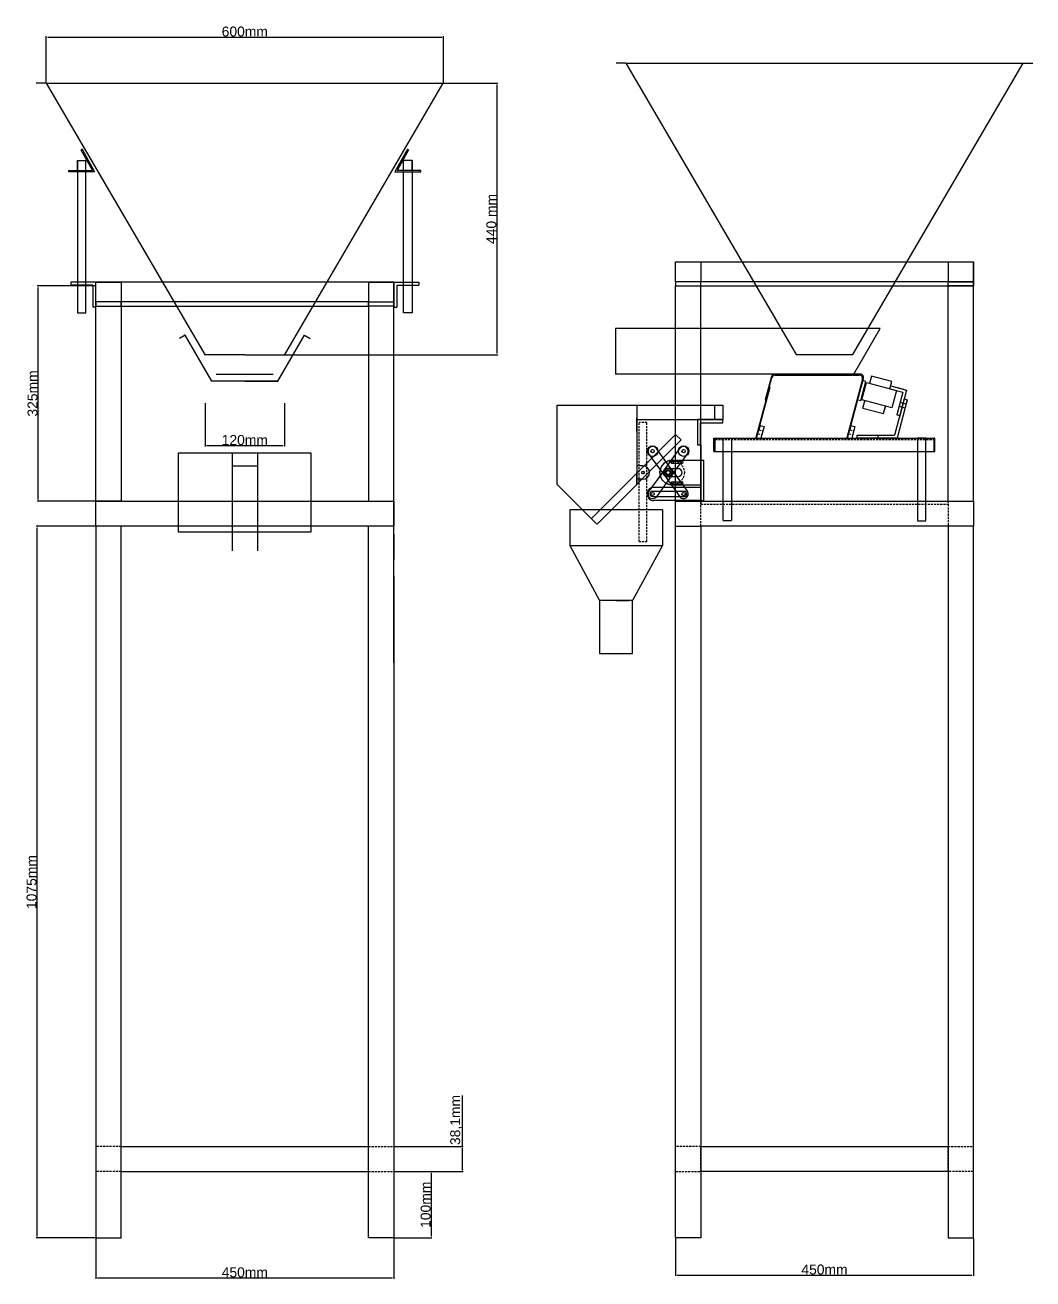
# Model space of a CAD drawing. Header units: centimetres. Extents: x -4347 to 16897, y 45206 to 109107.
# Drawn here: x 8548 to 10071, y 45206 to 47101 of the extents above; entities that cross this region are included whole.
import ezdxf

# ---------------------------------------------------------------- set-up
doc = ezdxf.new("R2010")
doc.units = ezdxf.units.CM
doc.header["$LTSCALE"] = 0.5
doc.linetypes.add('DASHED2', pattern=[9.525, 6.35, -3.175])
doc.styles.get("Standard").update_dxf_attribs({"font": 'arial.ttf'})
doc.dimstyles.new('ISO-25', dxfattribs={"dimtxt": 15, "dimasz": 2.5, "dimexe": 1.25, "dimexo": 0.625, "dimtad": 1, "dimtxsty": 'Standard', "dimcen": 2.5, "dimclrd": 1, "dimclre": 1, "dimadec": 0, "dimazin": 0, "dimtfac": 1, "dimtmove": 0, "dimatfit": 3, "dimfxl": 1, "dimarcsym": 0})

# ---------------------------------------------------------------- blocks, each defined once
blk = doc.blocks.new('*D397')
at = {"color": 1, "lineweight": -2, "transparency": 16777216}
for p, q in [((8654.4, 46343.5), (8564.9, 46343.5)), ((8566.2, 45271), (8566.2, 46341)), ((8654.4, 45268.5), (8564.9, 45268.5))]:
    blk.add_line(p, q, dxfattribs=at)
at = {"color": 1, "transparency": 16777216}
for points in [[(8565.7, 46341), (8566.6, 46341), (8566.2, 46343.5)], [(8565.7, 45271), (8566.6, 45271), (8566.2, 45268.5)]]:
    blk.add_solid(points, dxfattribs=at)
at = {"layer": 'Defpoints', "color": 0, "transparency": 16777216}
for p in [(8566.2, 46343.5), (8655.1, 46343.5), (8655.1, 45268.5)]:
    blk.add_point(p, dxfattribs=at)
at = {"color": 0, "transparency": 16777216, "insert": (8557.9, 45806), "char_height": 15, "attachment_point": 5, "rotation": 90}
blk.add_mtext('1075mm', dxfattribs=at)
blk = doc.blocks.new('*D398')
at = {"color": 1, "lineweight": -2, "transparency": 16777216}
for p, q in [((8655.1, 45267.9), (8655.1, 45206.8)), ((9105.1, 45267.9), (9105.1, 45206.8)), ((8657.6, 45208), (9102.6, 45208))]:
    blk.add_line(p, q, dxfattribs=at)
at = {"color": 1, "transparency": 16777216}
for points in [[(8657.6, 45208.4), (8657.6, 45207.6), (8655.1, 45208)], [(9102.6, 45208.4), (9102.6, 45207.6), (9105.1, 45208)]]:
    blk.add_solid(points, dxfattribs=at)
at = {"layer": 'Defpoints', "color": 0, "transparency": 16777216}
for p in [(8655.1, 45268.5), (9105.1, 45268.5), (9105.1, 45208)]:
    blk.add_point(p, dxfattribs=at)
at = {"color": 0, "transparency": 16777216, "insert": (8880.1, 45216.3), "char_height": 15, "attachment_point": 5}
blk.add_mtext('450mm', dxfattribs=at)
blk = doc.blocks.new('*D399')
at = {"color": 1, "lineweight": -2, "transparency": 16777216}
for p, q in [((8580.1, 47013.3), (8580.1, 47083.7)), ((8582.6, 47082.5), (9177.6, 47082.5)), ((9180.1, 47013.3), (9180.1, 47083.7))]:
    blk.add_line(p, q, dxfattribs=at)
at = {"color": 1, "transparency": 16777216}
for points in [[(8582.6, 47082.9), (8582.6, 47082.1), (8580.1, 47082.5)], [(9177.6, 47082.9), (9177.6, 47082.1), (9180.1, 47082.5)]]:
    blk.add_solid(points, dxfattribs=at)
at = {"layer": 'Defpoints', "color": 0, "transparency": 16777216}
for p in [(9180.1, 47082.5), (8580.1, 47012.7), (9180.1, 47012.7)]:
    blk.add_point(p, dxfattribs=at)
at = {"color": 0, "transparency": 16777216, "insert": (8880.1, 47090.8), "char_height": 15, "attachment_point": 5}
blk.add_mtext('600mm', dxfattribs=at)
blk = doc.blocks.new('*D400')
at = {"color": 1, "lineweight": -2, "transparency": 16777216}
for p, q in [((9180.7, 47012.7), (9262.3, 47012.7)), ((9261.1, 47010.2), (9261.1, 46605.2)), ((8880.7, 46602.7), (9262.3, 46602.7))]:
    blk.add_line(p, q, dxfattribs=at)
at = {"color": 1, "transparency": 16777216}
for points in [[(9260.7, 47010.2), (9261.5, 47010.2), (9261.1, 47012.7)], [(9260.7, 46605.2), (9261.5, 46605.2), (9261.1, 46602.7)]]:
    blk.add_solid(points, dxfattribs=at)
at = {"layer": 'Defpoints', "color": 0, "transparency": 16777216}
for p in [(9180.1, 47012.7), (8880.1, 46602.7), (9261.1, 46602.7)]:
    blk.add_point(p, dxfattribs=at)
at = {"color": 0, "transparency": 16777216, "insert": (9252.8, 46807.7), "char_height": 15, "attachment_point": 5, "rotation": 90}
blk.add_mtext('440 mm', dxfattribs=at)
blk = doc.blocks.new('*D396')
at = {"color": 1, "lineweight": -2, "transparency": 16777216}
for p, q in [((8820.1, 46529.6), (8820.1, 46464.2)), ((8940.1, 46529.6), (8940.1, 46464.2)), ((8822.6, 46465.5), (8937.6, 46465.5))]:
    blk.add_line(p, q, dxfattribs=at)
at = {"color": 1, "transparency": 16777216}
for points in [[(8822.6, 46465.9), (8822.6, 46465), (8820.1, 46465.5)], [(8937.6, 46465.9), (8937.6, 46465), (8940.1, 46465.5)]]:
    blk.add_solid(points, dxfattribs=at)
at = {"layer": 'Defpoints', "color": 0, "transparency": 16777216}
for p in [(8820.1, 46530.2), (8940.1, 46530.2), (8940.1, 46465.5)]:
    blk.add_point(p, dxfattribs=at)
at = {"color": 0, "transparency": 16777216, "insert": (8880.1, 46473.7), "char_height": 15, "attachment_point": 5}
blk.add_mtext('120mm', dxfattribs=at)
blk = doc.blocks.new('*D401')
at = {"color": 1, "lineweight": -2, "transparency": 16777216}
for p, q in [((8654.4, 46706.6), (8566.4, 46706.6)), ((8567.7, 46384.1), (8567.7, 46704.1)), ((8654.4, 46381.6), (8566.4, 46381.6))]:
    blk.add_line(p, q, dxfattribs=at)
at = {"color": 1, "transparency": 16777216}
for points in [[(8567.3, 46704.1), (8568.1, 46704.1), (8567.7, 46706.6)], [(8567.3, 46384.1), (8568.1, 46384.1), (8567.7, 46381.6)]]:
    blk.add_solid(points, dxfattribs=at)
at = {"layer": 'Defpoints', "color": 0, "transparency": 16777216}
for p in [(8567.7, 46706.6), (8655.1, 46706.6), (8655.1, 46381.6)]:
    blk.add_point(p, dxfattribs=at)
at = {"color": 0, "transparency": 16777216, "insert": (8559.4, 46544.1), "char_height": 15, "attachment_point": 5, "rotation": 90}
blk.add_mtext('325mm', dxfattribs=at)
blk = doc.blocks.new('*D402')
at = {"color": 1, "lineweight": -2, "transparency": 16777216}
for p, q in [((9105.7, 45368.5), (9162.9, 45368.5)), ((9161.6, 45366), (9161.6, 45271)), ((9105.7, 45268.5), (9162.9, 45268.5))]:
    blk.add_line(p, q, dxfattribs=at)
at = {"color": 1, "transparency": 16777216}
for points in [[(9161.2, 45366), (9162.1, 45366), (9161.6, 45368.5)], [(9161.2, 45271), (9162.1, 45271), (9161.6, 45268.5)]]:
    blk.add_solid(points, dxfattribs=at)
at = {"layer": 'Defpoints', "color": 0, "transparency": 16777216}
for p in [(9105.1, 45368.5), (9105.1, 45268.5), (9161.6, 45268.5)]:
    blk.add_point(p, dxfattribs=at)
at = {"color": 0, "transparency": 16777216, "insert": (9153.4, 45318.5), "char_height": 15, "attachment_point": 5, "rotation": 90}
blk.add_mtext('100mm', dxfattribs=at)
blk = doc.blocks.new('*D403')
at = {"color": 1, "lineweight": -2, "transparency": 16777216}
for p, q in [((9209, 45406.6), (9209, 45483.8)), ((9105.7, 45406.6), (9210.3, 45406.6)), ((9209, 45371), (9209, 45404.1)), ((9105.7, 45368.5), (9210.3, 45368.5))]:
    blk.add_line(p, q, dxfattribs=at)
at = {"color": 1, "transparency": 16777216}
for points in [[(9208.6, 45404.1), (9209.4, 45404.1), (9209, 45406.6)], [(9208.6, 45371), (9209.4, 45371), (9209, 45368.5)]]:
    blk.add_solid(points, dxfattribs=at)
at = {"layer": 'Defpoints', "color": 0, "transparency": 16777216}
for p in [(9105.1, 45406.6), (9209, 45406.6), (9105.1, 45368.5)]:
    blk.add_point(p, dxfattribs=at)
at = {"color": 0, "transparency": 16777216, "insert": (9199.4, 45446.5), "char_height": 15, "attachment_point": 5, "rotation": 90}
blk.add_mtext('38,1mm', dxfattribs=at)
blk = doc.blocks.new('*D404')
at = {"color": 1, "lineweight": -2, "transparency": 16777216}
for p, q in [((9531.1, 45267.9), (9531.1, 45211)), ((9981.1, 45267.9), (9981.1, 45211)), ((9533.6, 45212.3), (9978.6, 45212.3))]:
    blk.add_line(p, q, dxfattribs=at)
at = {"color": 1, "transparency": 16777216}
for points in [[(9533.6, 45212.7), (9533.6, 45211.9), (9531.1, 45212.3)], [(9978.6, 45212.7), (9978.6, 45211.9), (9981.1, 45212.3)]]:
    blk.add_solid(points, dxfattribs=at)
at = {"layer": 'Defpoints', "color": 0, "transparency": 16777216}
for p in [(9531.1, 45268.5), (9981.1, 45268.5), (9981.1, 45212.3)]:
    blk.add_point(p, dxfattribs=at)
at = {"color": 0, "transparency": 16777216, "insert": (9756.1, 45220.6), "char_height": 15, "attachment_point": 5}
blk.add_mtext('450mm', dxfattribs=at)

msp = doc.modelspace()

# ---------------------------------------------------------------- linework, layer by layer
for p, q in [((9456.068, 47043.19), (9441.068, 47043.19)), ((9456.068, 47043.19), (10056.068, 47043.19)), ((9456.068, 47043.19), (9713.068, 46603.19)), ((9799.068, 46603.19), (10056.068, 47043.19)), ((10056.068, 47043.19), (10071.068, 47043.19)), ((8580.057, 47012.673), (8565.057, 47012.673)), ((8580.057, 47012.673), (9180.057, 47012.673)), ((8580.057, 47012.673), (8820.057, 46601.778)), ((8940.057, 46601.778), (9180.057, 47012.673)), ((9180.057, 47012.673), (9195.057, 47012.673)), ((8634.219, 46913.156), (8632.47, 46912.186)), ((8632.47, 46912.186), (8649.732, 46881.046)), ((8634.219, 46913.156), (8653.127, 46879.046)), ((9125.895, 46913.156), (9106.987, 46879.046)), ((9127.644, 46912.186), (9110.382, 46881.046)), ((9125.895, 46913.156), (9127.644, 46912.186)), ((8614.127, 46879.046), (8614.127, 46881.046)), ((8614.127, 46881.046), (8649.732, 46881.046)), ((8627.277, 46896.046), (8627.277, 46666.025)), ((8627.277, 46881.046), (8627.277, 46896.046)), ((8627.277, 46896.046), (8639.977, 46896.046)), ((8639.977, 46666.025), (8639.977, 46896.046)), ((9145.987, 46881.046), (9110.382, 46881.046)), ((9120.137, 46666.025), (9120.137, 46896.046)), ((9132.837, 46896.046), (9120.137, 46896.046)), ((9132.837, 46896.046), (9132.837, 46666.025)), ((9132.837, 46881.046), (9132.837, 46896.046)), ((9145.987, 46879.046), (9145.987, 46881.046)), ((8653.127, 46879.046), (8614.127, 46879.046)), ((9106.987, 46879.046), (9145.987, 46879.046)), ((9531.068, 46712.947), (9531.068, 46742.947)), ((9531.068, 46742.947), (9981.068, 46742.947)), ((9531.068, 46712.947), (9531.068, 46742.947)), ((9569.168, 46742.947), (9569.168, 46712.947)), ((9942.968, 46742.947), (9942.968, 46712.947)), ((9981.068, 46742.947), (9981.068, 46712.947)), ((9981.068, 46712.947), (9981.068, 46742.947)), ((8655.057, 46712.43), (8616.957, 46712.43)), ((8616.957, 46712.43), (8616.957, 46707.67)), ((8693.157, 46712.43), (8655.057, 46712.43)), ((8655.057, 46712.43), (8693.157, 46712.43)), ((8655.057, 46682.43), (8655.057, 46712.43)), ((9105.057, 46712.43), (8655.057, 46712.43)), ((8693.157, 46712.43), (8693.157, 46682.43)), ((9066.957, 46712.43), (9105.057, 46712.43)), ((9105.057, 46712.43), (9066.957, 46712.43)), ((9066.957, 46712.43), (9066.957, 46682.43)), ((9105.057, 46682.43), (9105.057, 46712.43)), ((9105.057, 46712.43), (9143.157, 46712.43)), ((9105.057, 46712.43), (9105.057, 46674.33)), ((9143.157, 46712.43), (9143.157, 46707.67)), ((9981.068, 46712.947), (9531.068, 46712.947)), ((9531.068, 46712.947), (9531.068, 46706.597)), ((9569.168, 46712.947), (9531.068, 46712.947)), ((9569.168, 46712.947), (9531.068, 46712.947)), ((9531.068, 46712.947), (9531.068, 46706.597)), ((9569.168, 46706.597), (9569.168, 46712.947)), ((9942.968, 46712.947), (9981.068, 46712.947)), ((9942.968, 46712.947), (9981.068, 46712.947)), ((9942.968, 46706.597), (9942.968, 46712.947)), ((9981.068, 46706.597), (9981.068, 46712.947)), ((9981.068, 46712.947), (9981.068, 46706.597)), ((8650.297, 46707.67), (8616.957, 46707.67)), ((8650.297, 46707.67), (8650.297, 46674.33)), ((8655.057, 46381.594), (8655.057, 46706.597)), ((8693.157, 46706.597), (8693.157, 46381.594)), ((9066.957, 46706.597), (9066.957, 46381.594)), ((9105.057, 46306.597), (9105.057, 46706.597)), ((9109.817, 46707.67), (9109.817, 46674.33)), ((9109.817, 46707.67), (9143.157, 46707.67)), ((9531.068, 46706.597), (9569.168, 46706.597)), ((9531.068, 46706.597), (9981.068, 46706.597)), ((9531.068, 46706.597), (9569.168, 46706.597)), ((9531.068, 46381.594), (9531.068, 46706.597)), ((9569.168, 46382.697), (9569.168, 46706.597)), ((9981.068, 46706.597), (9942.968, 46706.597)), ((9981.068, 46706.597), (9942.968, 46706.597)), ((9942.968, 46382.294), (9942.968, 46706.597)), ((9981.068, 46382.294), (9981.068, 46706.597)), ((8655.057, 46674.33), (8650.297, 46674.33)), ((8693.157, 46682.43), (8655.057, 46682.43)), ((8693.157, 46682.43), (8655.057, 46682.43)), ((8655.057, 46682.43), (8655.057, 46676.08)), ((8655.057, 46676.08), (8693.157, 46676.08)), ((8693.157, 46676.08), (8693.157, 46682.43)), ((9066.957, 46682.43), (8693.157, 46682.43)), ((8693.157, 46676.08), (9066.957, 46676.08)), ((9066.957, 46682.43), (9105.057, 46682.43)), ((9066.957, 46682.43), (9105.057, 46682.43)), ((9066.957, 46676.08), (9066.957, 46682.43)), ((9105.057, 46676.08), (9066.957, 46676.08)), ((9105.057, 46682.43), (9105.057, 46676.08)), ((9105.057, 46674.33), (9109.817, 46674.33)), ((8627.277, 46666.025), (8639.977, 46666.025)), ((9132.837, 46666.025), (9120.137, 46666.025)), ((9840.234, 46642.472), (9440.234, 46642.472)), ((9440.234, 46642.472), (9440.234, 46573.19)), ((9800.234, 46573.19), (9840.234, 46642.472)), ((8790.057, 46631.955), (8781.397, 46626.955)), ((8830.057, 46562.673), (8790.057, 46631.955)), ((8930.057, 46562.673), (8970.057, 46631.955)), ((8970.057, 46631.955), (8978.717, 46626.955)), ((8880.057, 46602.673), (8820.057, 46602.673)), ((8880.057, 46602.673), (8940.057, 46602.673)), ((9713.068, 46603.19), (9799.068, 46603.19)), ((8930.057, 46562.673), (8830.057, 46562.673)), ((8880.057, 46572.673), (8837.057, 46572.673)), ((8923.057, 46572.673), (8880.057, 46572.673)), ((8923.057, 46572.673), (8880.057, 46572.673)), ((8880.057, 46562.673), (8930.057, 46562.673)), ((9800.234, 46573.19), (9440.234, 46573.19)), ((9675.757, 46569.484), (9666.397, 46534.553)), ((9667.556, 46534.242), (9676.605, 46568.284)), ((9810.234, 46573.19), (9680.586, 46573.19)), ((9681.435, 46571.99), (9808.682, 46571.99)), ((9813.512, 46565.696), (9789.788, 46476.887)), ((9790.868, 46476.597), (9815.063, 46566.896)), ((9810.995, 46533.321), (9818.759, 46562.299)), ((9812.349, 46534.511), (9819.337, 46560.591)), ((9818.759, 46562.299), (9814.161, 46563.531)), ((9819.337, 46560.591), (9864.735, 46548.426)), ((9827.143, 46570.405), (9824.167, 46559.297)), ((9858.053, 46562.123), (9827.143, 46570.405)), ((9855.076, 46551.015), (9858.053, 46562.123)), ((9673.014, 46554.182), (9652.309, 46476.908)), ((9653.468, 46476.597), (9674.173, 46553.871)), ((9671.202, 46547.42), (9669.65, 46541.625)), ((9669.65, 46541.625), (9670.426, 46544.523)), ((9670.426, 46544.523), (9671.585, 46544.212)), ((9673.014, 46554.182), (9671.202, 46547.42)), ((9674.173, 46553.871), (9673.014, 46554.182)), ((9855.076, 46551.015), (9856.306, 46555.603)), ((9855.076, 46551.015), (9874.395, 46545.838)), ((9855.076, 46551.015), (9874.395, 46545.838)), ((9856.306, 46555.603), (9875.624, 46550.426)), ((9856.306, 46555.603), (9880.222, 46549.194)), ((9864.735, 46548.426), (9857.747, 46522.346)), ((9874.395, 46545.838), (9865.271, 46511.789)), ((9880.222, 46549.194), (9868.898, 46506.931)), ((9880.222, 46549.194), (9869.869, 46510.557)), ((9352.303, 46406.597), (9352.303, 46526.597)), ((9352.303, 46406.597), (9352.303, 46526.597)), ((9352.303, 46406.597), (9352.303, 46526.597)), ((9352.303, 46526.597), (9472.303, 46526.597)), ((9472.303, 46526.597), (9602.303, 46526.597)), ((9472.303, 46526.597), (9472.303, 46406.597)), ((9472.303, 46526.597), (9472.303, 46504.597)), ((9590.303, 46504.597), (9590.303, 46526.597)), ((9602.303, 46526.597), (9602.303, 46504.597)), ((9666.397, 46534.553), (9667.556, 46534.242)), ((9806.397, 46534.553), (9810.995, 46533.321)), ((9857.747, 46522.346), (9812.349, 46534.511)), ((9814.202, 46522.109), (9817.178, 46533.217)), ((9814.202, 46522.109), (9845.112, 46513.826)), ((9845.112, 46513.826), (9848.088, 46524.935)), ((9848.088, 46524.935), (9846.859, 46520.346)), ((9876.662, 46535.909), (9862.045, 46481.357)), ((9869.476, 46527.482), (9865.271, 46511.789)), ((9881.26, 46534.677), (9865.698, 46476.597)), ((9870.253, 46530.38), (9868.7, 46524.584)), ((9877.895, 46522.12), (9868.7, 46524.584)), ((9879.448, 46527.916), (9870.253, 46530.38)), ((9876.662, 46535.909), (9881.26, 46534.677)), ((9881.26, 46534.677), (9879.448, 46527.916)), ((9472.303, 46516.597), (9472.303, 46494.597)), ((9472.303, 46486.597), (9472.303, 46506.597)), ((9472.303, 46504.597), (9602.303, 46504.597)), ((9477.063, 46504.597), (9572.303, 46504.597)), ((9869.869, 46510.557), (9865.271, 46511.789)), ((9653.468, 46476.597), (9658.644, 46495.916)), ((9658.644, 46495.916), (9656.832, 46489.154)), ((9658.644, 46495.916), (9664.778, 46494.272)), ((9664.778, 46494.272), (9660.042, 46476.597)), ((9790.868, 46476.597), (9796.044, 46495.916)), ((9796.044, 46495.916), (9794.232, 46489.154)), ((9796.044, 46495.916), (9802.178, 46494.272)), ((9802.178, 46494.272), (9797.442, 46476.597)), ((9403.828, 46355.083), (9531.107, 46482.362)), ((9412.313, 46346.597), (9539.592, 46473.876)), ((9539.582, 46473.876), (9531.097, 46482.362)), ((9569.168, 46466.497), (9569.168, 46443.097)), ((9589.068, 46456.597), (9589.068, 46476.597)), ((9589.068, 46476.597), (9923.068, 46476.597)), ((9589.068, 46476.597), (9609.068, 46476.597)), ((9589.068, 46476.597), (9699.068, 46476.597)), ((9591.068, 46456.597), (9591.068, 46476.597)), ((9591.068, 46476.597), (9591.068, 46474.597)), ((9600.186, 46476.597), (9900.186, 46476.597)), ((9602.114, 46476.597), (9614.814, 46476.597)), ((9602.718, 46476.597), (9615.418, 46476.597)), ((9602.718, 46352.294), (9602.718, 46476.597)), ((9615.418, 46476.597), (9615.418, 46352.294)), ((9652.309, 46476.908), (9653.468, 46476.597)), ((9790.868, 46476.597), (9789.788, 46476.887)), ((9805.698, 46481.357), (9862.045, 46481.357)), ((9805.698, 46476.597), (9805.698, 46481.357)), ((9805.698, 46481.357), (9815.698, 46481.357)), ((9805.698, 46481.357), (9835.698, 46481.357)), ((9865.698, 46476.597), (9805.698, 46476.597)), ((9865.698, 46476.597), (9811.122, 46476.597)), ((9836.468, 46481.357), (9836.468, 46476.597)), ((9909.418, 46476.597), (9896.718, 46476.597)), ((9896.718, 46476.597), (9896.718, 46352.294)), ((9909.418, 46352.294), (9909.418, 46476.597)), ((9923.068, 46476.597), (9921.068, 46476.597)), ((9921.068, 46476.597), (9921.068, 46456.597)), ((9923.068, 46456.597), (9923.068, 46476.597)), ((8780.057, 46334.551), (8780.057, 46454.551)), ((8780.057, 46454.551), (8880.057, 46454.551)), ((8861.007, 46454.551), (8899.107, 46454.551)), ((8861.007, 46454.551), (8861.007, 46306.597)), ((8861.007, 46454.551), (8861.007, 46434.551)), ((8880.057, 46454.551), (8980.057, 46454.551)), ((8899.107, 46454.551), (8899.107, 46306.597)), ((8980.057, 46454.551), (8980.057, 46334.551)), ((9589.068, 46456.597), (9923.068, 46456.597)), ((9589.068, 46456.597), (9591.068, 46456.597)), ((8861.007, 46434.551), (8899.107, 46434.551)), ((9105.057, 46137.547), (9105.057, 46437.547)), ((9472.303, 46435.537), (9472.303, 46415.597)), ((9481.696, 46434.567), (9472.303, 46434.567)), ((9519.818, 46430.597), (9534.818, 46430.597)), ((9525.818, 46443.097), (9569.168, 46443.097)), ((9525.818, 46441.597), (9540.818, 46441.597)), ((9525.818, 46438.597), (9540.818, 46438.597)), ((9569.168, 46443.097), (9569.168, 46382.294)), ((9569.168, 46443.097), (9569.168, 46406.097)), ((9569.168, 46443.097), (9573.82, 46443.097)), ((9573.928, 46382.294), (9573.928, 46443.097)), ((9472.303, 46406.597), (9472.303, 46424.597)), ((9472.303, 46406.597), (9472.303, 46416.597)), ((9481.696, 46414.567), (9472.303, 46414.567)), ((9519.818, 46418.597), (9534.818, 46418.597)), ((9525.818, 46410.597), (9540.818, 46410.597)), ((9525.818, 46407.597), (9540.818, 46407.597)), ((9412.303, 46346.597), (9352.303, 46406.597)), ((9496.169, 46396.294), (9544.014, 46396.294)), ((9496.169, 46388.294), (9544.014, 46388.294)), ((9569.168, 46402.294), (9498.329, 46402.294)), ((9525.818, 46406.097), (9569.168, 46406.097)), ((9569.168, 46402.294), (9569.168, 46382.294)), ((9569.168, 46401.729), (9569.168, 46382.697)), ((8693.157, 46381.594), (8655.057, 46381.594)), ((8655.057, 46381.594), (9105.057, 46381.594)), ((8655.057, 46343.494), (8655.057, 46381.594)), ((9066.957, 46381.594), (9105.057, 46381.594)), ((9105.057, 46381.594), (9105.057, 46343.494)), ((9569.168, 46382.294), (9498.329, 46382.294)), ((9569.168, 46382.294), (9531.068, 46382.294)), ((9531.068, 46343.494), (9531.068, 46381.594)), ((9531.068, 46381.594), (9569.168, 46381.594)), ((9569.168, 46382.294), (9569.168, 46377.534)), ((9569.168, 46382.294), (9573.928, 46382.294)), ((9569.168, 46381.594), (9942.968, 46381.594)), ((9942.968, 46381.594), (9981.068, 46381.594)), ((9981.068, 46381.594), (9981.068, 46343.494)), ((9511.072, 46368.498), (9371.072, 46368.498)), ((9371.072, 46368.498), (9371.072, 46314.485)), ((9511.072, 46368.498), (9511.072, 46314.485)), ((9615.418, 46351.594), (9602.718, 46351.594)), ((9896.718, 46351.594), (9909.418, 46351.594)), ((9105.057, 46343.494), (8655.057, 46343.494)), ((8655.057, 46343.494), (8655.057, 45268.497)), ((8693.157, 45268.497), (8693.157, 46343.494)), ((8980.057, 46334.551), (8780.057, 46334.551)), ((9066.957, 45268.497), (9066.957, 46343.494)), ((9105.057, 46331.594), (9105.057, 46293.494)), ((9531.068, 46343.494), (9569.168, 46343.494)), ((9531.068, 45406.597), (9531.068, 46343.494)), ((9569.168, 46344.194), (9569.168, 45268.497)), ((9981.068, 46343.494), (9569.168, 46343.494)), ((9942.968, 46344.194), (9942.968, 45268.497)), ((9981.068, 46343.494), (9942.968, 46343.494)), ((9981.068, 45268.497), (9981.068, 46344.194)), ((9371.072, 46314.485), (9416.072, 46231.527)), ((9371.072, 46314.485), (9511.072, 46314.485)), ((9511.072, 46314.485), (9466.072, 46231.527)), ((9105.057, 46268.497), (9105.057, 45268.497)), ((9416.072, 46231.527), (9416.072, 46151.527)), ((9466.072, 46231.527), (9416.072, 46231.527)), ((9441.072, 46231.527), (9421.072, 46231.527)), ((9441.072, 46231.527), (9461.072, 46231.527)), ((9466.072, 46151.527), (9466.072, 46231.527)), ((9416.072, 46151.527), (9466.072, 46151.527)), ((8693.157, 45406.597), (9066.957, 45406.597)), ((9531.068, 45368.497), (9531.068, 45406.597)), ((9569.168, 45406.597), (9942.968, 45406.597)), ((8693.157, 45268.497), (8693.157, 45368.497)), ((8693.157, 45368.497), (9066.957, 45368.497)), ((9531.068, 45268.497), (9531.068, 45368.497)), ((9942.968, 45368.497), (9569.168, 45368.497)), ((8655.057, 45268.497), (8693.157, 45268.497)), ((9105.057, 45268.497), (9066.957, 45268.497)), ((9569.168, 45268.497), (9531.068, 45268.497)), ((9942.968, 45268.497), (9981.068, 45268.497))]:
    msp.add_line(p, q)
at = {"linetype": 'DASHED2'}
for p, q in [((9669.65, 46541.625), (9670.809, 46541.314)), ((9671.202, 46547.42), (9672.362, 46547.11)), ((9655.279, 46483.359), (9661.413, 46481.715)), ((9656.832, 46489.154), (9662.966, 46487.511)), ((9792.679, 46483.359), (9798.813, 46481.715)), ((9794.232, 46489.154), (9800.366, 46487.511)), ((9591.068, 46474.597), (9921.068, 46474.597)), ((9569.168, 46343.494), (9569.168, 46381.594)), ((9569.168, 46376.834), (9942.968, 46376.834)), ((9942.968, 46381.594), (9942.968, 46343.494)), ((8693.157, 45406.597), (8655.057, 45406.597)), ((9066.957, 45406.597), (9105.057, 45406.597)), ((9569.168, 45406.597), (9531.068, 45406.597)), ((9569.168, 45368.497), (9569.168, 45406.597)), ((9942.968, 45368.497), (9942.968, 45406.597)), ((9942.968, 45406.597), (9981.068, 45406.597)), ((9942.968, 45406.597), (9942.968, 45368.497)), ((8693.157, 45368.497), (8655.057, 45368.497)), ((9066.957, 45368.497), (9105.057, 45368.497)), ((9531.068, 45368.497), (9569.168, 45368.497)), ((9981.068, 45368.497), (9942.968, 45368.497))]:
    msp.add_line(p, q, dxfattribs=at)
at = {"color": 3}
for p, q in [((9602.303, 46504.597), (9564.203, 46504.597)), ((9564.203, 46504.597), (9564.203, 46466.497)), ((9602.303, 46504.597), (9590.303, 46504.597)), ((9602.303, 46499.837), (9602.303, 46504.597)), ((9564.203, 46489.837), (9564.203, 46467.837)), ((9568.963, 46466.497), (9568.963, 46499.837)), ((9568.963, 46499.837), (9602.303, 46499.837)), ((9564.203, 46466.497), (9568.963, 46466.497))]:
    msp.add_line(p, q, dxfattribs=at)
at = {"color": 240, "linetype": 'DASHED2', "true_color": 0xed1f24}
for p, q in [((9475.818, 46320.289), (9475.818, 46500.289)), ((9487.818, 46500.289), (9475.818, 46500.289)), ((9487.818, 46320.289), (9487.818, 46500.289)), ((9475.818, 46320.289), (9487.818, 46320.289))]:
    msp.add_line(p, q, dxfattribs=at)
at = {"color": 7, "true_color": 0xffffff}
for p, q in [((9514.15, 46420.488), (9490.671, 46452.873)), ((9525.485, 46428.706), (9502.006, 46461.09)), ((9514.136, 46428.686), (9537.503, 46461.152)), ((9525.499, 46420.508), (9548.866, 46452.973)), ((9514.15, 46428.706), (9490.671, 46396.322)), ((9525.499, 46428.686), (9548.866, 46396.221)), ((9525.485, 46420.488), (9502.006, 46388.104)), ((9514.136, 46420.508), (9537.503, 46388.043))]:
    msp.add_line(p, q, dxfattribs=at)
for centre, radius in [((9496.339, 46456.981), 8), ((9543.184, 46457.063), 8), ((9496.339, 46456.981), 2.5), ((9543.184, 46457.063), 2.5), ((9519.818, 46424.597), 4), ((9519.818, 46424.597), 4), ((9519.818, 46424.597), 4), ((9496.339, 46392.213), 2.5), ((9496.339, 46392.213), 2.5), ((9543.184, 46392.132), 2.5)]:
    msp.add_circle(centre, radius, dxfattribs=at)
for centre, radius in [((9481.818, 46424.597), 2), ((9519.818, 46424.597), 7), ((9519.818, 46424.597), 7), ((9519.818, 46424.597), 6), ((9519.818, 46424.597), 4), ((9519.818, 46424.597), 3), ((9525.818, 46440.097), 1.5), ((9525.818, 46409.097), 1.5)]:
    msp.add_circle(centre, radius)
at = {"color": 240, "linetype": 'DASHED2', "true_color": 0xed1f24}
msp.add_circle((9481.818, 46424.597), 2, dxfattribs=at)
at = {"linetype": 'DASHED2'}
msp.add_circle((9525.818, 46424.597), 18.5, dxfattribs=at)
for centre, radius, start, end in [((9680.586, 46568.19), 5, 90, 165), ((9681.435, 46566.99), 5, 90, 165), ((9808.682, 46566.99), 5, 345, 90), ((9810.234, 46568.19), 5, 345, 90), ((9481.696, 46424.567), 10, 270, 90), ((9525.818, 46424.597), 18.5, 90, 270), ((9519.818, 46424.597), 6, 90, 270), ((9525.818, 46440.097), 1.5, 90, 270), ((9534.818, 46424.597), 6, 270, 90), ((9540.818, 46440.097), 1.5, 270, 90), ((9525.818, 46409.097), 1.5, 90, 270), ((9540.818, 46409.097), 1.5, 270, 90), ((9498.171, 46392.294), 10.001, 89.092825, 270.907175), ((9544.014, 46392.294), 4, 270, 90)]:
    msp.add_arc(centre, radius, start, end)
at = {"color": 7, "true_color": 0xffffff}
for centre, radius, start, end in [((9496.339, 46456.981), 7, 35.94258, 215.94258), ((9543.184, 46457.063), 7, 324.255798, 144.255798), ((9496.339, 46392.213), 7, 144.05742, 324.05742), ((9496.169, 46392.294), 4, 90, 270.198363), ((9543.184, 46392.132), 7, 215.744202, 35.744202)]:
    msp.add_arc(centre, radius, start, end, dxfattribs=at)

# ---------------------------------------------------------------- dimensions: what is measured, and where the dimension line sits
for base, p1, p2, picture, middle in [((9180.057, 47082.493), (8580.057, 47012.673), (9180.057, 47012.673), '*D399', (8880.057, 47090.776)), ((8940.057, 46465.457), (8820.057, 46530.18), (8940.057, 46530.18), '*D396', (8880.057, 46473.741)), ((9105.057, 45208.027), (8655.057, 45268.497), (9105.057, 45268.497), '*D398', (8880.057, 45216.311)), ((9981.068, 45212.287), (9531.068, 45268.497), (9981.068, 45268.497), '*D404', (9756.068, 45220.571))]:
    dim = msp.add_linear_dim(base=base, p1=p1, p2=p2, dimstyle='ISO-25', override={"dimpost": 'mm'})
    dim.commit()
    dim.dimension.update_dxf_attribs({"geometry": picture, "text_midpoint": middle})
dim = msp.add_linear_dim(base=(9261.086, 46602.673), p1=(9180.057, 47012.673), p2=(8880.057, 46602.673), angle=90, text='440 mm', dimstyle='ISO-25', override={"dimpost": 'mm'})
dim.commit()
dim.dimension.update_dxf_attribs({"geometry": '*D400', "text_midpoint": (9252.802, 46807.673)})
for base, p1, p2, picture, middle in [((8567.67, 46706.597), (8655.057, 46381.594), (8655.057, 46706.597), '*D401', (8559.381, 46544.096)), ((8566.166, 46343.494), (8655.057, 45268.497), (8655.057, 46343.494), '*D397', (8557.882, 45805.996)), ((9209.006, 45406.597), (9105.057, 45368.497), (9105.057, 45406.597), '*D403', (9199.367, 45446.455)), ((9161.637, 45268.497), (9105.057, 45368.497), (9105.057, 45268.497), '*D402', (9153.354, 45318.497))]:
    dim = msp.add_linear_dim(base=base, p1=p1, p2=p2, angle=90, dimstyle='ISO-25', override={"dimpost": 'mm'})
    dim.commit()
    dim.dimension.update_dxf_attribs({"geometry": picture, "text_midpoint": middle})

doc.saveas('drawing.dxf')
